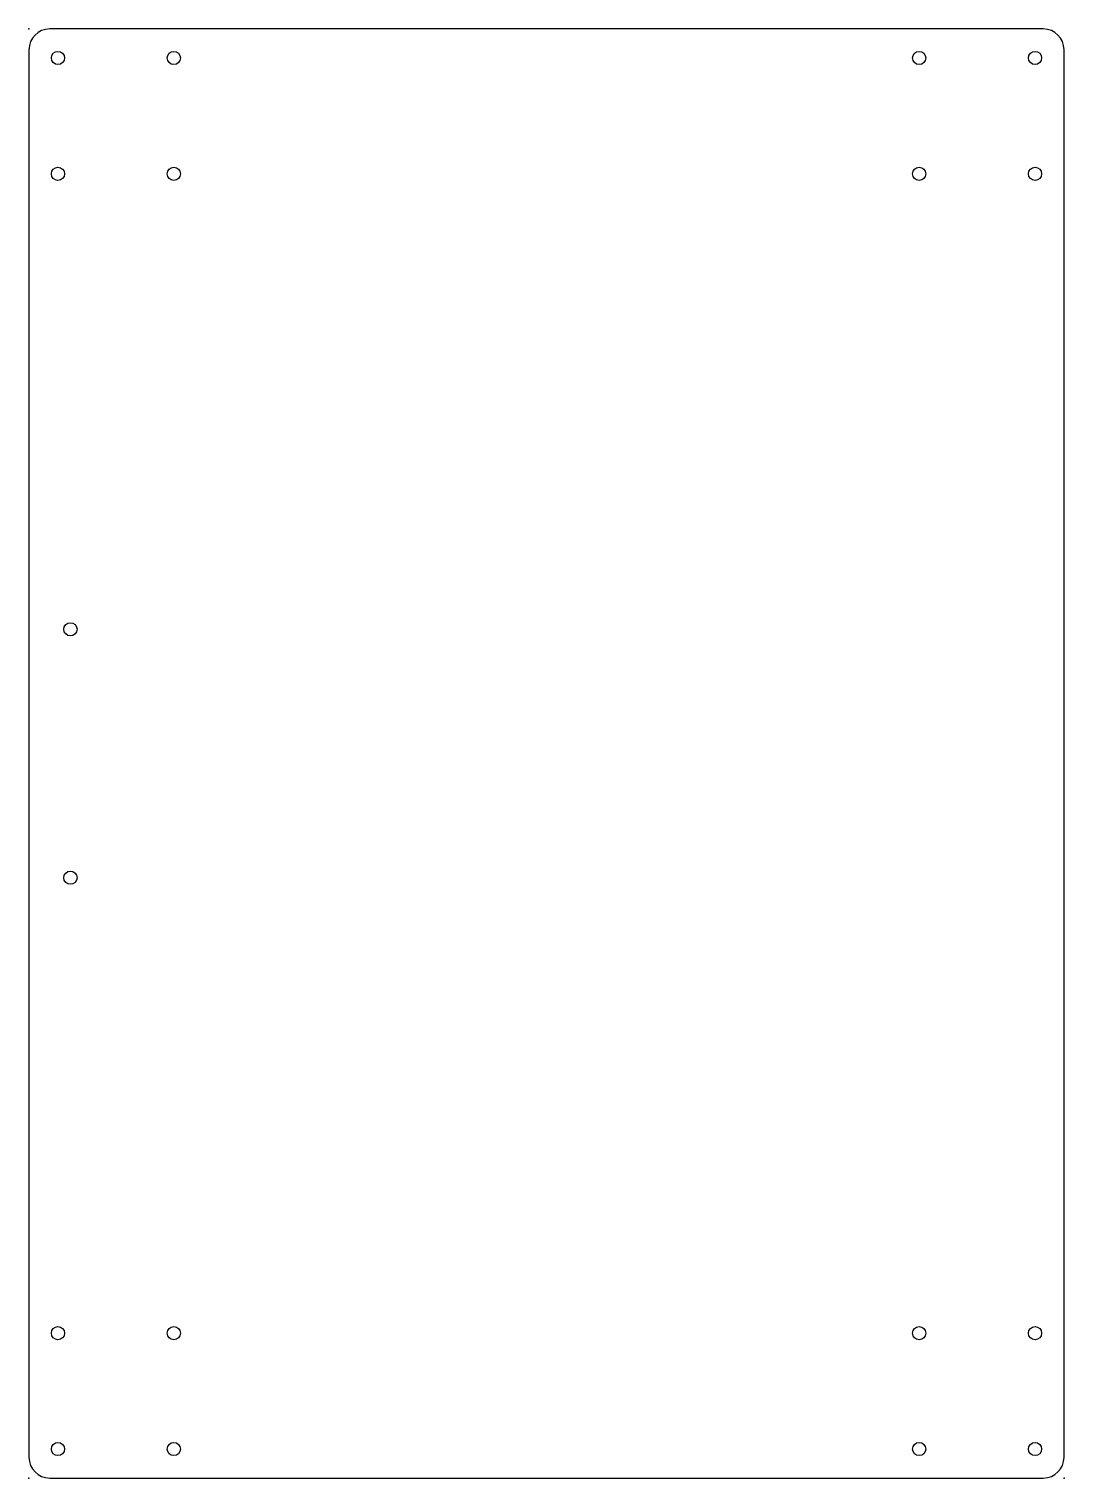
# Model space of a CAD drawing. Header units: millimetres. Extents: x 0 to 250, y 0 to 350.
import ezdxf

# ---------------------------------------------------------------- set-up
doc = ezdxf.new("R2010")
doc.units = ezdxf.units.MM
doc.header["$MEASUREMENT"] = 0
doc.layers.add('测力台样式 v11_Sketch2', color=7, linetype='Continuous')

msp = doc.modelspace()

# ---------------------------------------------------------------- linework, layer by layer
at = {"layer": '测力台样式 v11_Sketch2'}
for p, q in [((245, 350), (5, 350)), ((0, 345), (0, 5)), ((250, 5), (250, 345)), ((5, 0), (245, 0))]:
    msp.add_line(p, q, dxfattribs=at)
for centre in [(7, 343), (35, 343), (215, 343), (243, 343), (7, 315), (35, 315), (215, 315), (243, 315), (10, 205), (10, 145), (7, 35), (35, 35), (215, 35), (243, 35), (7, 7), (35, 7), (215, 7), (243, 7)]:
    msp.add_circle(centre, 1.6, dxfattribs=at)
for centre, start, end in [((5, 345), 90, 180), ((245, 345), 0, 90), ((5, 5), 180, 270), ((245, 5), 270, 0)]:
    msp.add_arc(centre, 5, start, end, dxfattribs=at)
for p in [(0, 350), (0, 0), (0, 0), (250, 0)]:
    msp.add_point(p, dxfattribs=at)

doc.saveas('drawing.dxf')
